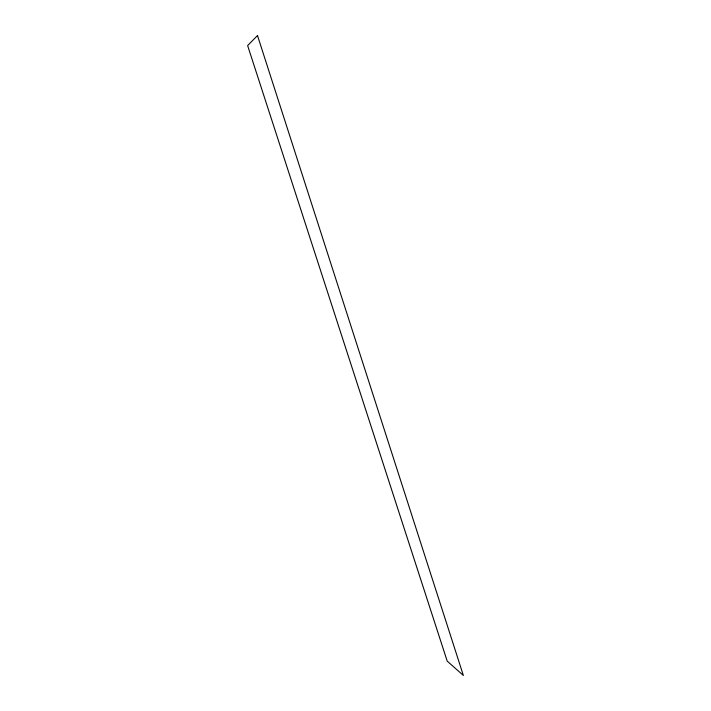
<?xml version="1.0" encoding="UTF-8"?>
<svg xmlns="http://www.w3.org/2000/svg" width="711" height="711" viewBox="0 0 711 711"><rect width="100%" height="100%" fill="white"/><g stroke="black" fill="none" stroke-linecap="round" stroke-linejoin="round"><path stroke-width="1.07" d="M257.498 35.55L247.632 45.566L447.21 661.132L463.368 675.45L257.498 35.55"/></g></svg>
